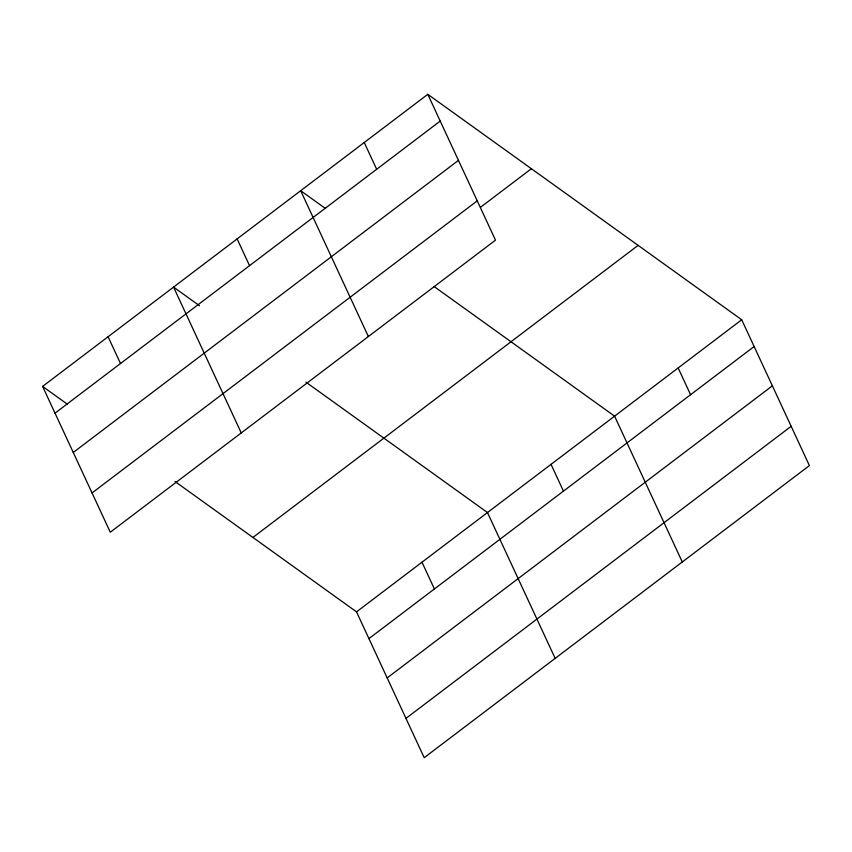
<?xml version="1.0" encoding="UTF-8"?>
<svg xmlns="http://www.w3.org/2000/svg" width="852" height="852" viewBox="0 0 852 852"><rect width="100%" height="100%" fill="white"/><g stroke="black" fill="none" stroke-linecap="round" stroke-linejoin="round"><path stroke-width="1.28" d="M427.8 94.316L495.491 240.147L110.291 532.234L42.6 386.403L427.8 94.316L741.709 319.766L809.4 465.597L424.2 757.684L356.509 611.853L175.011 481.497M55.029 413.167L440.228 121.08M73.261 452.455L458.461 160.368M92.048 492.935L477.248 200.859M480.539 207.27L531.392 168.717M252.916 537.452L638.116 245.365M356.509 611.853L741.709 319.766M368.937 638.617L754.137 346.53M387.17 677.915L772.37 385.828M405.957 718.396L791.167 426.309M325.507 208.527L300.681 190.71L368.373 336.529M434.158 286.57L614.59 416.159L682.282 561.99M199.464 305.698L173.563 287.092L241.254 432.922M305.974 382.186L487.472 512.542L555.163 658.372M42.6 386.403L67.414 404.231M678.149 367.968L690.578 394.732M551.031 464.351L563.46 491.114M364.241 142.508L376.669 169.271M421.996 562.203L434.413 588.966M237.122 238.901L249.551 265.664M108.087 336.753L120.505 363.516"/></g></svg>
